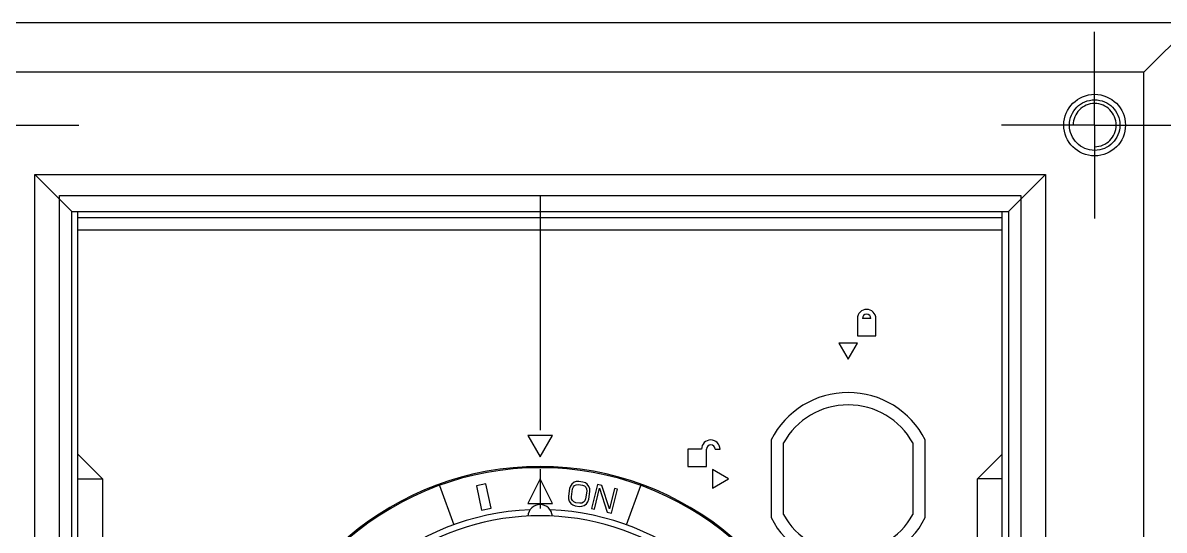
# Model space of a CAD drawing. Header units: millimetres. Extents: x -8980 to 16421, y 0 to 6237.
# Drawn here: x 3198.1 to 3290.7, y 3206.9 to 3248.1 of the extents above; entities that cross this region are included whole.
import ezdxf

# ---------------------------------------------------------------- set-up
doc = ezdxf.new("R2010")
doc.units = ezdxf.units.MM
doc.linetypes.add('CENTER2', pattern=[28.575, 19.05, -3.175, 3.175, -3.175])
doc.linetypes.add('HIDDEN2', pattern=[4.7625, 3.175, -1.5875])
for name, color, linetype in [('CE', 7, 'CENTER2'), ('D-HANDLE', 3, 'Continuous'), ('HI', 2, 'HIDDEN2')]:
    doc.layers.add(name, color=color, linetype=linetype)

# ---------------------------------------------------------------- blocks, each defined once
blk = doc.blocks.new('A$C42FF6926')
at = {"layer": 'CE', "ltscale": 15}
for p, q in [((45, 51.7), (45, 59.268)), ((-45, 51.7), (-37.432, 51.7)), ((45, 51.7), (37.432, 51.7)), ((45, 51.7), (45, 44.132)), ((45, 51.7), (52.568, 51.7))]:
    blk.add_line(p, q, dxfattribs=at)
at = {"layer": 'D-HANDLE', "ltscale": 15}
for p, q in [((-39, -46), (-39, 46)), ((-39, 46), (39, 46)), ((39, 46), (39, -46))]:
    blk.add_line(p, q, dxfattribs=at)
blk.add_circle((45, 51.7), 2.5, dxfattribs=at)

msp = doc.modelspace()

# ---------------------------------------------------------------- linework, layer by layer
at = {"color": 1, "linetype": 'CENTER2'}
msp.add_line((3240.032, 3234.097, 0), (3240.032, 3142.097, 0), dxfattribs=at)
at = {"layer": 'CE', "ltscale": 15}
for p, q in [((3285.032, 3239.797, 0), (3285.032, 3244.948, 0)), ((3195.032, 3239.797, 0), (3200.182, 3239.797, 0)), ((3285.032, 3239.797, 0), (3279.882, 3239.797, 0)), ((3285.032, 3239.797, 0), (3290.182, 3239.797, 0)), ((3285.032, 3239.797, 0), (3285.032, 3234.647, 0))]:
    msp.add_line(p, q, dxfattribs=at)
at = {"layer": 'D-HANDLE', "ltscale": 15}
for p, q in [((3293.032, 3248.097, 0), (3187.032, 3248.097, 0)), ((3289.032, 3244.097, 0), (3293.032, 3248.097, 0)), ((3289.032, 3244.097, 0), (3191.032, 3244.097, 0)), ((3289.032, 3132.097, 0), (3289.032, 3244.097, 0)), ((3199.032, 3140.397, 0), (3199.032, 3235.797, 0)), ((3199.032, 3235.797, 0), (3202.032, 3232.797, 0)), ((3199.032, 3235.797, 0), (3281.032, 3235.797, 0)), ((3281.032, 3235.797, 0), (3278.032, 3232.797, 0)), ((3281.032, 3235.797, 0), (3281.032, 3140.397, 0)), ((3202.032, 3143.397, 0), (3202.032, 3232.797, 0)), ((3202.032, 3232.797, 0), (3278.032, 3232.797, 0)), ((3202.532, 3143.397, 0), (3202.532, 3232.797, 0)), ((3277.532, 3143.397, 0), (3277.532, 3232.797, 0)), ((3278.032, 3232.797, 0), (3278.032, 3143.397, 0)), ((3202.532, 3232.297, 0), (3277.532, 3232.297, 0)), ((3202.532, 3231.297, 0), (3277.532, 3231.297, 0)), ((3265.782, 3224.097, 0), (3265.782, 3222.697, 0)), ((3266.882, 3224.097, 0), (3266.182, 3224.097, 0)), ((3267.282, 3222.697, 0), (3267.282, 3224.097, 0)), ((3265.782, 3222.697, 0), (3267.282, 3222.697, 0)), ((3265.782, 3222.097, 0), (3264.282, 3222.097, 0)), ((3264.282, 3222.097, 0), (3265.032, 3220.798, 0)), ((3265.032, 3220.798, 0), (3265.782, 3222.097, 0)), ((3239.032, 3214.597, 0), (3240.032, 3212.865, 0)), ((3241.032, 3214.597, 0), (3239.032, 3214.597, 0)), ((3240.032, 3212.865, 0), (3241.032, 3214.597, 0)), ((3258.782, 3214.25, 0), (3258.782, 3207.945, 0)), ((3259.782, 3208.193, 0), (3259.782, 3214.002, 0)), ((3270.282, 3214.002, 0), (3270.282, 3208.193, 0)), ((3271.282, 3207.945, 0), (3271.282, 3214.25, 0)), ((3202.532, 3213.097, 0), (3204.532, 3211.097, 0)), ((3252.032, 3213.497, 0), (3252.032, 3212.097, 0)), ((3253.132, 3213.497, 0), (3252.032, 3213.497, 0)), ((3253.532, 3212.097, 0), (3253.532, 3213.497, 0)), ((3254.232, 3213.497, 0), (3254.632, 3213.497, 0)), ((3275.532, 3211.097, 0), (3277.532, 3213.097, 0)), ((3252.032, 3212.097, 0), (3253.532, 3212.097, 0)), ((3202.532, 3211.097, 0), (3204.532, 3211.097, 0)), ((3204.532, 3211.097, 0), (3204.532, 3165.097, 0)), ((3240.032, 3211.097, 0), (3239.032, 3209.097, 0)), ((3241.032, 3209.097, 0), (3240.032, 3211.097, 0)), ((3254.032, 3211.847, 0), (3254.032, 3210.347, 0)), ((3255.331, 3211.097, 0), (3254.032, 3211.847, 0)), ((3254.032, 3210.347, 0), (3255.331, 3211.097, 0)), ((3277.532, 3211.097, 0), (3275.532, 3211.097, 0)), ((3275.532, 3165.097, 0), (3275.532, 3211.097, 0)), ((3231.858, 3210.556, 0), (3233.023, 3207.356, 0)), ((3235.641, 3210.678, 0), (3234.859, 3210.512, 0)), ((3234.859, 3210.512, 0), (3235.275, 3208.555, 0)), ((3236.057, 3208.722, 0), (3235.641, 3210.678, 0)), ((3242.419, 3210.304, 0), (3242.327, 3209.673, 0)), ((3242.491, 3210.509, 0), (3242.419, 3210.304, 0)), ((3242.598, 3210.665, 0), (3242.491, 3210.509, 0)), ((3242.575, 3209.637, 0), (3242.667, 3210.268, 0)), ((3242.787, 3210.81, 0), (3242.598, 3210.665, 0)), ((3242.667, 3210.268, 0), (3242.732, 3210.431, 0)), ((3242.732, 3210.431, 0), (3242.833, 3210.545, 0)), ((3242.965, 3210.87, 0), (3242.787, 3210.81, 0)), ((3242.833, 3210.545, 0), (3242.969, 3210.611, 0)), ((3243.177, 3210.882, 0), (3242.965, 3210.87, 0)), ((3242.969, 3210.611, 0), (3243.14, 3210.629, 0)), ((3243.14, 3210.629, 0), (3243.47, 3210.581, 0)), ((3243.507, 3210.834, 0), (3243.177, 3210.882, 0)), ((3243.47, 3210.581, 0), (3243.629, 3210.515, 0)), ((3243.707, 3210.762, 0), (3243.507, 3210.834, 0)), ((3243.629, 3210.515, 0), (3243.74, 3210.413, 0)), ((3243.859, 3210.654, 0), (3243.707, 3210.762, 0)), ((3243.74, 3210.413, 0), (3243.804, 3210.275, 0)), ((3243.804, 3210.275, 0), (3243.821, 3210.1, 0)), ((3244, 3210.461, 0), (3243.859, 3210.654, 0)), ((3244.058, 3210.281, 0), (3244, 3210.461, 0)), ((3244.069, 3210.064, 0), (3244.058, 3210.281, 0)), ((3244.682, 3210.638, 0), (3244.207, 3208.695, 0)), ((3244.45, 3208.636, 0), (3244.864, 3210.331, 0)), ((3245.046, 3210.549, 0), (3244.682, 3210.638, 0)), ((3244.864, 3210.331, 0), (3245.462, 3208.389, 0)), ((3245.654, 3208.648, 0), (3245.046, 3210.549, 0)), ((3246.058, 3210.302, 0), (3245.654, 3208.648, 0)), ((3245.826, 3208.3, 0), (3246.301, 3210.242, 0)), ((3246.301, 3210.242, 0), (3246.058, 3210.302, 0)), ((3247.042, 3207.356, 0), (3248.206, 3210.556, 0)), ((3242.327, 3209.673, 0), (3242.338, 3209.456, 0)), ((3242.338, 3209.456, 0), (3242.396, 3209.276, 0)), ((3242.396, 3209.276, 0), (3242.536, 3209.083, 0)), ((3242.591, 3209.462, 0), (3242.575, 3209.637, 0)), ((3242.656, 3209.324, 0), (3242.591, 3209.462, 0)), ((3242.767, 3209.222, 0), (3242.656, 3209.324, 0)), ((3242.926, 3209.156, 0), (3242.767, 3209.222, 0)), ((3243.664, 3209.306, 0), (3243.563, 3209.192, 0)), ((3243.729, 3209.469, 0), (3243.664, 3209.306, 0)), ((3243.821, 3210.1, 0), (3243.729, 3209.469, 0)), ((3243.798, 3209.072, 0), (3243.905, 3209.228, 0)), ((3243.905, 3209.228, 0), (3243.977, 3209.433, 0)), ((3243.977, 3209.433, 0), (3244.069, 3210.064, 0)), ((3235.275, 3208.555, 0), (3236.057, 3208.722, 0)), ((3239.032, 3209.097, 0), (3241.032, 3209.097, 0)), ((3242.536, 3209.083, 0), (3242.689, 3208.975, 0)), ((3242.689, 3208.975, 0), (3242.889, 3208.903, 0)), ((3242.889, 3208.903, 0), (3243.219, 3208.855, 0)), ((3243.256, 3209.108, 0), (3242.926, 3209.156, 0)), ((3243.219, 3208.855, 0), (3243.431, 3208.867, 0)), ((3243.427, 3209.126, 0), (3243.256, 3209.108, 0)), ((3243.563, 3209.192, 0), (3243.427, 3209.126, 0)), ((3243.431, 3208.867, 0), (3243.608, 3208.927, 0)), ((3243.608, 3208.927, 0), (3243.798, 3209.072, 0)), ((3244.207, 3208.695, 0), (3244.45, 3208.636, 0)), ((3245.462, 3208.389, 0), (3245.826, 3208.3, 0))]:
    msp.add_line(p, q, dxfattribs=at)
for centre, radius, start, end in [((3266.532, 3224.097, 0), 0.75, 0, 180), ((3266.532, 3224.097, 0), 0.35, 0, 180), ((3265.032, 3211.097, 0), 7, 26.7655, 153.2345), ((3265.032, 3211.097, 0), 6, 28.95502, 151.04498), ((3253.882, 3213.497, 0), 0.75, 0, 180), ((3253.882, 3213.497, 0), 0.35, 0, 180), ((3240.032, 3188.097, 0), 24, 288.29949, 251.70047), ((3240.032, 3188.097, 0), 23.9, 288.40528, 251.59475), ((3240.032, 3188.097, 0), 20.5, 92.26954, 246.41916), ((3240.032, 3207.997, 0), 1, 4.30844, 175.69156), ((3240.032, 3188.097, 0), 20.5, 293.58084, 87.73046), ((3240.032, 3188.097, 0), 20, 54.64703, 125.35297), ((3265.032, 3211.097, 0), 7, 206.7655, 333.2345), ((3265.032, 3211.097, 0), 6, 208.95502, 331.04498)]:
    msp.add_arc(centre, radius, start, end, dxfattribs=at)
at = {"layer": 'HI', "ltscale": 15}
msp.add_circle((3285.032, 3239.797, 0), 2.05, dxfattribs=at)
msp.add_arc((3285.032, 3239.797, 0), 1.75, 270, 180, dxfattribs=at)

# ---------------------------------------------------------------- block references
msp.add_blockref('A$C42FF6926', (3240.032, 3188.097, 0))

doc.saveas('drawing.dxf')
